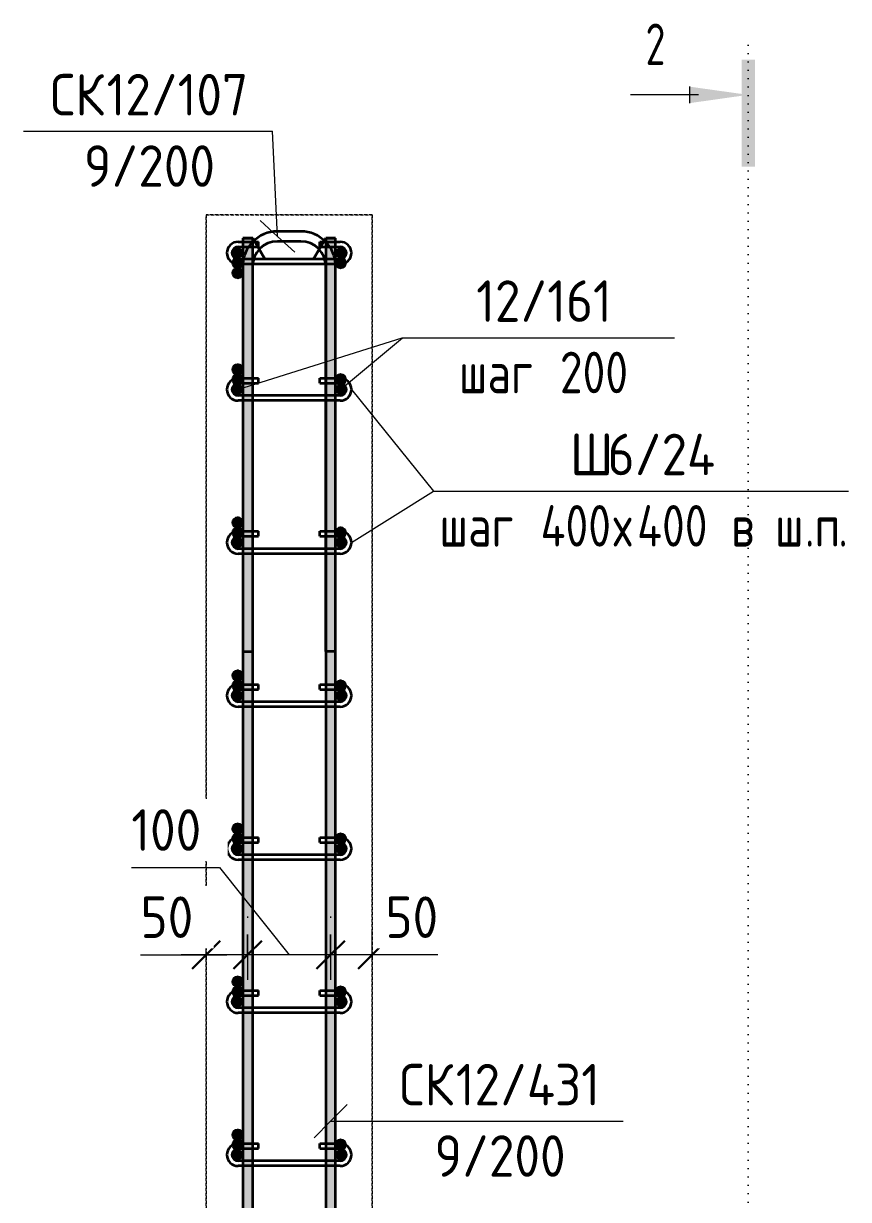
# Model space of a CAD drawing. Header units: millimetres. Extents: x 38156 to 72532, y -3741 to 33881.
# Drawn here: x 46170 to 47164, y -1986 to -570 of the extents above; entities that cross this region are included whole.
import ezdxf

# ---------------------------------------------------------------- set-up
doc = ezdxf.new("R2010")
doc.units = ezdxf.units.MM
doc.linetypes.add('01 Штриховая _4 мм_', pattern=[6, 3.5, -2.5])
doc.linetypes.add('04 Пунктир 10мм', pattern=[10, 0, -10])
for name, color, linetype, lineweight in [('AA_Dim', 7, 'Continuous', 9), ('AA_Dim-20', 7, 'Continuous', 9), ('AA_Linii', 7, 'Continuous', 9), ('AA_Razrez', 7, 'Continuous', 9), ('AA_Vinoska', 7, 'Continuous', 9), ('AF_Stena_Опалубка', 253, 'Continuous', 20), ('KR_Armatura', 7, 'Continuous', 20), ('KR_Armatura_Tonkie', 7, 'Continuous', 20)]:
    doc.layers.add(name, color=color, linetype=linetype, lineweight=lineweight)
doc.styles.add('ISOCPEUR_1', font='isocpeur.ttf', dxfattribs={"width": 0.7, "height": 50})
doc.styles.add('ISOCPEUR_2', font='isocpeur.ttf', dxfattribs={"width": 0.9, "height": 50})
doc.styles.add('ISOCPEUR_3', font='isocpeur.ttf', dxfattribs={"width": 0.8, "height": 50})
doc.dimstyles.new('01_Точн_3_знака__непрозр_', dxfattribs={"dimscale": 304.8, "dimtxt": 49.799059, "dimasz": 0.111549, "dimexe": 0.098425, "dimexo": 0.065617, "dimgap": 0.016404, "dimtad": 1, "dimdec": 3, "dimrnd": 0.001, "dimdsep": 46, "dimtxsty": 'ISOCPEUR_2', "dimblk1": 'OBLIQUE', "dimblk2": 'OBLIQUE', "dimsah": 1, "dimcen": 0.09, "dimdle": 0.098425, "dimazin": 0, "dimtfac": 1, "dimtdec": 4, "dimtix": 1, "dimtmove": 1, "dimatfit": 3, "dimfxl": 1, "dimtvp": 1, "dimtfill": 1, "dimtolj": 1, "dimtzin": 0, "dimlwd": 18, "dimlwe": 18, "dimarcsym": 2})

# ---------------------------------------------------------------- blocks, each defined once
blk = doc.blocks.new('351_Ряд стержней П переменный шаг _НесАрм_РабПлоск_ - Тип 1-3777036-Разрез 1 Арм')
at = {"layer": 'KR_Armatura_Tonkie', "lineweight": 35}
h = blk.add_hatch(color=256, dxfattribs=at)
h.paths.add_polyline_path([(38535.3, -2914), (38536.1, -2914), (38535.9, -2786.1), (38534.3, -2788.1), (38531.2, -2795.7), (38530.1, -2804), (38530.1, -2914), (38535.1, -2914)])
h.paths.add_polyline_path([(38524.1, -2792.1), (38527.4, -2784), (38534.4, -2775.2), (38536.1, -2773.9), (38535.9, -828), (38524.1, -828), (38524.1, -2784)])
h = blk.add_hatch(color=256, dxfattribs=at)
h.paths.add_polyline_path([(38630.1, -2914), (38636.1, -2914), (38635.8, -2772), (38624.1, -2772), (38624.3, -2914), (38628.5, -2914)])
h.paths.add_polyline_path([(38625.8, -2764), (38636.1, -2764), (38635.8, -828), (38624.1, -828), (38624.3, -2764), (38624.9, -2764)])
for points in [[(38566.1, -2956), (38566.1, -2944), (38558.3, -2943), (38551.1, -2940), (38544.8, -2935.2), (38540, -2928.7), (38537.1, -2921.7), (38535.9, -2914), (38530.1, -2914.1), (38530.3, -2935.8), (38536.9, -2944.1), (38545.1, -2950.4), (38555.2, -2954.6), (38565.9, -2956)], [(38594.1, -2956), (38604.9, -2954.6), (38615.3, -2950.2), (38623.8, -2943.7), (38630.4, -2935), (38634.6, -2924.9), (38635.8, -2914), (38624.1, -2914), (38623, -2921.8), (38620, -2929), (38615.3, -2935.2), (38608.8, -2940.1), (38601.7, -2943), (38594.1, -2944.2), (38594.1, -2955.8)], [(38585.7, -2956), (38594.1, -2955.8), (38594.1, -2944), (38566.1, -2944.2), (38566.1, -2956), (38573.2, -2956)]]:
    blk.add_hatch(color=256, dxfattribs=at).paths.add_polyline_path(points)
for p, q in [((38524.1, -828), (38524.1, -2914)), ((38536.1, -828), (38524.1, -828)), ((38524.1, -828), (38536.1, -828)), ((38524.1, -828), (38524.1, -2914)), ((38536.1, -828), (38524.1, -828)), ((38524.1, -828), (38536.1, -828)), ((38524.1, -828), (38524.1, -2914)), ((38536.1, -828), (38524.1, -828)), ((38524.1, -828), (38536.1, -828)), ((38536.1, -2914), (38536.1, -828)), ((38536.1, -828), (38551.1, -854)), ((38536.1, -2914), (38536.1, -828)), ((38536.1, -828), (38551.1, -854)), ((38536.1, -2914), (38536.1, -828)), ((38536.1, -828), (38551.1, -854)), ((38624.1, -828), (38609.1, -854)), ((38624.1, -828), (38609.1, -854)), ((38624.1, -828), (38609.1, -854)), ((38624.1, -828), (38624.1, -2914)), ((38624.1, -828), (38636.1, -828)), ((38636.1, -828), (38624.1, -828)), ((38624.1, -828), (38624.1, -2914)), ((38624.1, -828), (38636.1, -828)), ((38636.1, -828), (38624.1, -828)), ((38624.1, -828), (38624.1, -2914)), ((38624.1, -828), (38636.1, -828)), ((38636.1, -828), (38624.1, -828)), ((38636.1, -2914), (38636.1, -828)), ((38636.1, -2914), (38636.1, -828)), ((38636.1, -2914), (38636.1, -828)), ((38594.1, -2944), (38566.1, -2944)), ((38594.1, -2944), (38566.1, -2944)), ((38594.1, -2944), (38566.1, -2944)), ((38566.1, -2956), (38594.1, -2956)), ((38566.1, -2956), (38594.1, -2956)), ((38566.1, -2956), (38594.1, -2956))]:
    blk.add_line(p, q, dxfattribs=at)
at = {"layer": 'KR_Armatura_Tonkie', "lineweight": 35, "flags": 128}
for points in [[(38524.1, -2914), (38526, -2926.7), (38531.7, -2938.2), (38540.6, -2947.4), (38551.9, -2953.5), (38564.5, -2956), (38566.1, -2956)], [(38524.1, -2914), (38526, -2926.7), (38531.7, -2938.2), (38540.6, -2947.4), (38551.9, -2953.5), (38564.5, -2956), (38566.1, -2956)], [(38524.1, -2914), (38526, -2926.7), (38531.7, -2938.2), (38540.6, -2947.4), (38551.9, -2953.5), (38564.5, -2956), (38566.1, -2956)], [(38566.1, -2944), (38555.4, -2942), (38546.1, -2936.4), (38539.5, -2927.9), (38536.3, -2917.5), (38536.1, -2914)], [(38566.1, -2944), (38555.4, -2942), (38546.1, -2936.4), (38539.5, -2927.9), (38536.3, -2917.5), (38536.1, -2914)], [(38566.1, -2944), (38555.4, -2942), (38546.1, -2936.4), (38539.5, -2927.9), (38536.3, -2917.5), (38536.1, -2914)], [(38594.1, -2956), (38606.7, -2954), (38618.3, -2948.3), (38627.5, -2939.4), (38633.6, -2928.1), (38636, -2915.5), (38636.1, -2914)], [(38624.1, -2914), (38622.1, -2924.7), (38616.5, -2933.9), (38608, -2940.6), (38597.6, -2943.8), (38594.1, -2944)], [(38594.1, -2956), (38606.7, -2954), (38618.3, -2948.3), (38627.5, -2939.4), (38633.6, -2928.1), (38636, -2915.5), (38636.1, -2914)], [(38624.1, -2914), (38622.1, -2924.7), (38616.5, -2933.9), (38608, -2940.6), (38597.6, -2943.8), (38594.1, -2944)], [(38594.1, -2956), (38606.7, -2954), (38618.3, -2948.3), (38627.5, -2939.4), (38633.6, -2928.1), (38636, -2915.5), (38636.1, -2914)], [(38624.1, -2914), (38622.1, -2924.7), (38616.5, -2933.9), (38608, -2940.6), (38597.6, -2943.8), (38594.1, -2944)]]:
    blk.add_lwpolyline(points, dxfattribs=at)
blk = doc.blocks.new('Разрез - Номер узла_ спереди-394134-Разрез 1 Арм')
at = {"layer": 'AA_Razrez'}
for points in [[(39141.2, -742.1), (39125.2, -742.1), (39125.2, -613), (39141.2, -613)], [(39062.4, -665.5), (39062.4, -645.6), (39133.1, -655.5)]]:
    blk.add_hatch(color=256, dxfattribs=at).paths.add_polyline_path(points)
for p, q in [((39062.4, -645.6), (39062.4, -665.5)), ((39073.1, -655.5), (38991.2, -655.5))]:
    blk.add_line(p, q, dxfattribs=at)
blk = doc.blocks.new('042_М_Арматуры - Диам длина поз _ Шаг колво _засечки_-3763330-Разрез 1 Арм')
at = {"layer": 'AA_Vinoska'}
blk.add_line((38682.4, -1892), (38982.4, -1892), dxfattribs=at)
blk = doc.blocks.new('042_М_Арматуры - Диам длина поз _ Комментарий ш_п_-3783867-Разрез 1 Арм')
at = {"layer": 'AA_Vinoska'}
blk.add_line((38754, -1132.8), (39254, -1132.8), dxfattribs=at)
blk = doc.blocks.new('042_М_Арматуры - Диам длина поз _ Комментарий-2260297-Разрез 1 Арм')
at = {"layer": 'AA_Vinoska'}
blk.add_line((38724.5, -948.1), (39044.5, -948.1), dxfattribs=at)
blk = doc.blocks.new('DIMBLOCK9-Разрез 1 Арм')
at = {"layer": 'AA_Dim-20', "lineweight": 18}
for p, q in [((46540.1, -1667.2), (46540.1, -1721.5)), ((46540.1, -1691.5), (46540.1, -1667.2)), ((46590.1, -1695.6), (46590.1, -1661.5)), ((46620.1, -1691.5), (46540.1, -1691.5)), ((46586.1, -1691.5), (46565.1, -1691.5)), ((46669.3, -1691.5), (46586.1, -1691.5)), ((46590.1, -1691.5), (46590.1, -1695.6))]:
    blk.add_line(p, q, dxfattribs=at)
at = {"layer": 'AA_Dim-20', "lineweight": 30}
for p, q in [((46540.1, -1691.5), (46557.1, -1674.5)), ((46590.1, -1691.5), (46607.1, -1674.5)), ((46540.1, -1691.5), (46523.1, -1708.5)), ((46590.1, -1691.5), (46573.1, -1708.5))]:
    blk.add_line(p, q, dxfattribs=at)
at = {"layer": 'AA_Dim-20', "color": 0, "lineweight": 18, "insert": (46606.1, -1621.2), "char_height": 50, "width": 75.848, "attachment_point": 1, "line_spacing_factor": 1.149209, "style": 'ISOCPEUR_2', "bg_fill": 3, "box_fill_scale": 1.25, "bg_fill_color": 256, "bg_fill_true_color": 13158600, "bg_fill_transparency": 0}
blk.add_mtext('50', dxfattribs=at)
blk = doc.blocks.new('_Oblique')
at = {"color": 0, "linetype": 'ByBlock', "lineweight": -2}
blk.add_line((-0.5, -0.5), (0.5, 0.5), dxfattribs=at)
blk = doc.blocks.new('DIMBLOCK10-Разрез 1 Арм')
at = {"layer": 'AA_Dim-20', "lineweight": 18}
for p, q in [((46300, -1586.5), (46406.2, -1586.5)), ((46406.2, -1586.5), (46490.1, -1691.5)), ((46440.1, -1667.2), (46440.1, -1721.5)), ((46440.1, -1691.5), (46440.1, -1667.2)), ((46540.1, -1667.2), (46540.1, -1721.5)), ((46540.1, -1691.5), (46540.1, -1667.2)), ((46540.1, -1691.5), (46440.1, -1691.5))]:
    blk.add_line(p, q, dxfattribs=at)
at = {"layer": 'AA_Dim-20', "lineweight": 30}
for p, q in [((46440.1, -1691.5), (46457.1, -1674.5)), ((46540.1, -1691.5), (46557.1, -1674.5)), ((46440.1, -1691.5), (46423.1, -1708.5)), ((46540.1, -1691.5), (46523.1, -1708.5))]:
    blk.add_line(p, q, dxfattribs=at)
at = {"layer": 'AA_Dim-20', "color": 0, "lineweight": 18, "insert": (46300, -1516.2), "char_height": 50, "width": 103.429, "attachment_point": 1, "line_spacing_factor": 1.149209, "style": 'ISOCPEUR_2', "bg_fill": 3, "box_fill_scale": 1.25, "bg_fill_color": 256, "bg_fill_true_color": 13158600, "bg_fill_transparency": 0}
blk.add_mtext('100', dxfattribs=at)
blk = doc.blocks.new('DIMBLOCK11-Разрез 1 Арм')
at = {"layer": 'AA_Dim-20', "lineweight": 18}
for p, q in [((46390.1, -1695.6), (46390.1, -1661.5)), ((46440.1, -1667.2), (46440.1, -1721.5)), ((46440.1, -1691.5), (46440.1, -1667.2)), ((46311, -1691.5), (46394.2, -1691.5)), ((46440.1, -1691.5), (46360.1, -1691.5)), ((46390.1, -1691.5), (46390.1, -1695.6)), ((46394.2, -1691.5), (46415.1, -1691.5))]:
    blk.add_line(p, q, dxfattribs=at)
at = {"layer": 'AA_Dim-20', "lineweight": 30}
for p, q in [((46390.1, -1691.5), (46407.1, -1674.5)), ((46440.1, -1691.5), (46457.1, -1674.5)), ((46390.1, -1691.5), (46373.1, -1708.5)), ((46440.1, -1691.5), (46423.1, -1708.5))]:
    blk.add_line(p, q, dxfattribs=at)
at = {"layer": 'AA_Dim-20', "color": 0, "lineweight": 18, "insert": (46311, -1621.2), "char_height": 50, "width": 75.848, "attachment_point": 1, "line_spacing_factor": 1.149209, "style": 'ISOCPEUR_2', "bg_fill": 3, "box_fill_scale": 1.25, "bg_fill_color": 256, "bg_fill_true_color": 13158600, "bg_fill_transparency": 0}
blk.add_mtext('50', dxfattribs=at)

msp = doc.modelspace()

# ---------------------------------------------------------------- hatches: boundary and pattern name
at = {"layer": 'KR_Armatura'}
h = msp.add_hatch(color=256, dxfattribs=at)
edge = h.paths.add_edge_path()
edge.add_arc((46428.1354, -846), 6, 0, 360)
for points in [[(46428.1354, -852), (46433.3316, -849), (46433.1713, -842.9074), (46428.1354, -840), (46422.9393, -843), (46422.9393, -849), (46423.8801, -849.5432)], [(46552.1354, -852), (46557.3316, -849), (46557.3316, -843), (46552.1354, -840), (46546.9393, -843), (46546.9393, -849), (46547.8801, -849.5432)], [(46428.1354, -1016.4), (46433.3316, -1013.4), (46433.1713, -1007.3074), (46427.9184, -1004.5253), (46422.9393, -1007.4), (46422.9393, -1013.4)], [(46552.1354, -1016.4), (46557.3316, -1013.4), (46557.3316, -1007.4), (46552.1354, -1004.4), (46546.9393, -1007.4), (46546.9393, -1013.4)], [(46428.1354, -1200.8), (46433.3316, -1197.8), (46433.1713, -1191.7074), (46428.1354, -1188.8), (46422.9393, -1191.8), (46422.9393, -1197.8)], [(46552.1354, -1200.8), (46557.3316, -1197.8), (46557.3316, -1191.8), (46552.1354, -1188.8), (46546.9393, -1191.8), (46546.9393, -1197.8)], [(46428.1354, -1385.2), (46433.3316, -1382.2), (46433.1713, -1376.1074), (46428.1354, -1373.2), (46422.9393, -1376.2), (46422.9393, -1382.2)], [(46552.1354, -1385.2), (46557.3316, -1382.2), (46557.3316, -1376.2), (46552.1354, -1373.2), (46546.9393, -1376.2), (46546.9393, -1382.2)], [(46428.1354, -1569.6), (46433.3316, -1566.6), (46433.1713, -1560.5074), (46428.1354, -1557.6), (46422.9393, -1560.6), (46422.9393, -1566.6)], [(46552.1354, -1569.6), (46557.3316, -1566.6), (46557.3316, -1560.6), (46552.1354, -1557.6), (46546.9393, -1560.6), (46546.9393, -1566.6)], [(46428.1354, -1754), (46433.3316, -1751), (46433.1713, -1744.9074), (46428.1354, -1742), (46422.9393, -1745), (46422.9393, -1751)], [(46552.1354, -1754), (46557.3316, -1751), (46557.3316, -1745), (46552.1354, -1742), (46546.9393, -1745), (46546.9393, -1751)], [(46428.1354, -1938.4), (46433.3316, -1935.4), (46433.1713, -1929.3074), (46428.1354, -1926.4), (46422.9393, -1929.4), (46422.9393, -1935.4)], [(46552.1354, -1938.4), (46557.3316, -1935.4), (46557.3316, -1929.4), (46552.1354, -1926.4), (46546.9393, -1929.4), (46546.9393, -1935.4)]]:
    msp.add_hatch(color=256, dxfattribs=at).paths.add_polyline_path(points)
h = msp.add_hatch(color=256, dxfattribs=at)
edge = h.paths.add_edge_path()
edge.add_arc((46552.1354, -846), 6, 0, 360)
h = msp.add_hatch(color=256, dxfattribs=at)
edge = h.paths.add_edge_path()
edge.add_arc((46428.1354, -1010.4), 6, 0, 360)
h = msp.add_hatch(color=256, dxfattribs=at)
edge = h.paths.add_edge_path()
edge.add_arc((46552.1354, -1010.4), 6, 0, 360)
h = msp.add_hatch(color=256, dxfattribs=at)
edge = h.paths.add_edge_path()
edge.add_arc((46428.1354, -1194.8), 6, 0, 360)
h = msp.add_hatch(color=256, dxfattribs=at)
edge = h.paths.add_edge_path()
edge.add_arc((46552.1354, -1194.8), 6, 0, 360)
h = msp.add_hatch(color=256, dxfattribs=at)
edge = h.paths.add_edge_path()
edge.add_arc((46428.1354, -1379.2), 6, 0, 360)
h = msp.add_hatch(color=256, dxfattribs=at)
edge = h.paths.add_edge_path()
edge.add_arc((46552.1354, -1379.2), 6, 0, 360)
h = msp.add_hatch(color=256, dxfattribs=at)
edge = h.paths.add_edge_path()
edge.add_arc((46428.1354, -1563.6), 6, 0, 360)
h = msp.add_hatch(color=256, dxfattribs=at)
edge = h.paths.add_edge_path()
edge.add_arc((46552.1354, -1563.6), 6, 0, 360)
h = msp.add_hatch(color=256, dxfattribs=at)
edge = h.paths.add_edge_path()
edge.add_arc((46428.1354, -1748), 6, 0, 360)
h = msp.add_hatch(color=256, dxfattribs=at)
edge = h.paths.add_edge_path()
edge.add_arc((46552.1354, -1748), 6, 0, 360)
h = msp.add_hatch(color=256, dxfattribs=at)
edge = h.paths.add_edge_path()
edge.add_arc((46428.1354, -1932.4), 6, 0, 360)
h = msp.add_hatch(color=256, dxfattribs=at)
edge = h.paths.add_edge_path()
edge.add_arc((46552.1354, -1932.4), 6, 0, 360)
at = {"layer": 'KR_Armatura_Tonkie', "lineweight": 35}
h = msp.add_hatch(color=256, dxfattribs=at)
edge = h.paths.add_edge_path()
edge.add_arc((46428.1354, -858), 6, 0, 360)
h = msp.add_hatch(color=256, dxfattribs=at)
edge = h.paths.add_edge_path()
edge.add_arc((46428.1354, -870), 6, 0, 360)
for points in [[(46428.1354, -864), (46433.3316, -861), (46433.1713, -854.9074), (46428.1354, -852), (46422.9393, -855), (46422.9393, -861)], [(46428.1354, -876), (46433.3316, -873), (46433.1713, -866.9074), (46428.1354, -864), (46422.9393, -867), (46422.9393, -873)], [(46552.1354, -864), (46557.3316, -861), (46557.3316, -855), (46552.1354, -852), (46546.9393, -855), (46546.9393, -861)], [(46428.1354, -992.4), (46433.3316, -989.4), (46433.1713, -983.3074), (46428.1354, -980.4), (46422.9393, -983.4), (46422.9393, -989.4)], [(46428.1354, -1004.4), (46433.3316, -1001.4), (46433.1713, -995.3074), (46428.1354, -992.4), (46422.9393, -995.4), (46422.9393, -1001.4)], [(46552.1354, -1004.4), (46557.3316, -1001.4), (46557.3316, -995.4), (46552.1354, -992.4), (46546.9393, -995.4), (46546.9393, -1001.4)], [(46428.1354, -1176.8), (46433.3316, -1173.8), (46433.1713, -1167.7074), (46428.1354, -1164.8), (46422.9393, -1167.8), (46422.9393, -1173.8)], [(46428.1354, -1188.8), (46433.3316, -1185.8), (46433.1713, -1179.7074), (46428.1354, -1176.8), (46422.9393, -1179.8), (46422.9393, -1185.8)], [(46552.1354, -1188.8), (46557.3316, -1185.8), (46557.3316, -1179.8), (46552.1354, -1176.8), (46546.9393, -1179.8), (46546.9393, -1185.8)], [(46428.1354, -1361.2), (46433.3316, -1358.2), (46433.1713, -1352.1074), (46428.1354, -1349.2), (46422.9393, -1352.2), (46422.9393, -1358.2), (46423.9267, -1358.7701)], [(46428.1354, -1373.2), (46433.3316, -1370.2), (46433.1713, -1364.1074), (46428.1354, -1361.2), (46422.9393, -1364.2), (46422.9393, -1370.2)], [(46552.1354, -1373.2), (46557.3316, -1370.2), (46557.3316, -1364.2), (46552.1354, -1361.2), (46546.9393, -1364.2), (46546.9393, -1370.2)], [(46428.1354, -1545.6), (46433.3316, -1542.6), (46433.1713, -1536.5074), (46428.1354, -1533.6), (46422.9393, -1536.6), (46422.9393, -1542.6)], [(46428.1354, -1557.6), (46433.3316, -1554.6), (46433.1713, -1548.5074), (46428.1354, -1545.6), (46422.9393, -1548.6), (46422.9393, -1554.6)], [(46552.1354, -1557.6), (46557.3316, -1554.6), (46557.3316, -1548.6), (46552.1354, -1545.6), (46546.9393, -1548.6), (46546.9393, -1554.6)], [(46428.1354, -1730), (46433.3316, -1727), (46433.1713, -1720.9074), (46428.1354, -1718), (46422.9393, -1721), (46422.9393, -1727)], [(46428.1354, -1742), (46433.3316, -1739), (46433.1713, -1732.9074), (46428.1354, -1730), (46422.9393, -1733), (46422.9393, -1739)], [(46552.1354, -1742), (46557.3316, -1739), (46557.3316, -1733), (46552.1354, -1730), (46546.9393, -1733), (46546.9393, -1739)], [(46428.1354, -1914.4), (46433.3316, -1911.4), (46433.1713, -1905.3074), (46428.1354, -1902.4), (46422.9393, -1905.4), (46422.9393, -1911.4), (46424.4594, -1912.2776)], [(46428.1354, -1926.4), (46433.3316, -1923.4), (46433.1713, -1917.3074), (46428.1354, -1914.4), (46422.9393, -1917.4), (46422.9393, -1923.4)], [(46552.1354, -1926.4), (46557.3316, -1923.4), (46557.3316, -1917.4), (46552.1354, -1914.4), (46546.9393, -1917.4), (46546.9393, -1923.4)]]:
    msp.add_hatch(color=256, dxfattribs=at).paths.add_polyline_path(points)
h = msp.add_hatch(color=256, dxfattribs=at)
edge = h.paths.add_edge_path()
edge.add_arc((46552.1354, -858), 6, 0, 360)
h = msp.add_hatch(color=256, dxfattribs=at)
edge = h.paths.add_edge_path()
edge.add_arc((46428.1354, -986.4), 6, 0, 360)
h = msp.add_hatch(color=256, dxfattribs=at)
edge = h.paths.add_edge_path()
edge.add_arc((46428.1354, -998.4), 6, 0, 360)
h = msp.add_hatch(color=256, dxfattribs=at)
edge = h.paths.add_edge_path()
edge.add_arc((46552.1354, -998.4), 6, 0, 360)
h = msp.add_hatch(color=256, dxfattribs=at)
edge = h.paths.add_edge_path()
edge.add_arc((46428.1354, -1170.8), 6, 0, 360)
h = msp.add_hatch(color=256, dxfattribs=at)
edge = h.paths.add_edge_path()
edge.add_arc((46428.1354, -1182.8), 6, 0, 360)
h = msp.add_hatch(color=256, dxfattribs=at)
edge = h.paths.add_edge_path()
edge.add_arc((46552.1354, -1182.8), 6, 0, 360)
h = msp.add_hatch(color=256, dxfattribs=at)
edge = h.paths.add_edge_path()
edge.add_arc((46428.1354, -1355.2), 6, 0, 360)
h = msp.add_hatch(color=256, dxfattribs=at)
edge = h.paths.add_edge_path()
edge.add_arc((46428.1354, -1367.2), 6, 0, 360)
h = msp.add_hatch(color=256, dxfattribs=at)
edge = h.paths.add_edge_path()
edge.add_arc((46552.1354, -1367.2), 6, 0, 360)
h = msp.add_hatch(color=256, dxfattribs=at)
edge = h.paths.add_edge_path()
edge.add_arc((46428.1354, -1539.6), 6, 0, 360)
h = msp.add_hatch(color=256, dxfattribs=at)
edge = h.paths.add_edge_path()
edge.add_arc((46428.1354, -1551.6), 6, 0, 360)
h = msp.add_hatch(color=256, dxfattribs=at)
edge = h.paths.add_edge_path()
edge.add_arc((46552.1354, -1551.6), 6, 0, 360)
h = msp.add_hatch(color=256, dxfattribs=at)
edge = h.paths.add_edge_path()
edge.add_arc((46428.1354, -1724), 6, 0, 360)
h = msp.add_hatch(color=256, dxfattribs=at)
edge = h.paths.add_edge_path()
edge.add_arc((46428.1354, -1736), 6, 0, 360)
h = msp.add_hatch(color=256, dxfattribs=at)
edge = h.paths.add_edge_path()
edge.add_arc((46552.1354, -1736), 6, 0, 360)
h = msp.add_hatch(color=256, dxfattribs=at)
edge = h.paths.add_edge_path()
edge.add_arc((46428.1354, -1908.4), 6, 0, 360)
h = msp.add_hatch(color=256, dxfattribs=at)
edge = h.paths.add_edge_path()
edge.add_arc((46428.1354, -1920.4), 6, 0, 360)
h = msp.add_hatch(color=256, dxfattribs=at)
edge = h.paths.add_edge_path()
edge.add_arc((46552.1354, -1920.4), 6, 0, 360)

# ---------------------------------------------------------------- linework, layer by layer
at = {"layer": 'AA_Linii', "lineweight": 20}
for p, q in [((46440.1354, -1645.1737), (46440.1354, -1647.1737)), ((46540.1354, -1645.1737), (46540.1354, -1647.1737))]:
    msp.add_line(p, q, dxfattribs=at)
at = {"layer": 'AA_Razrez', "linetype": '04 Пунктир 10мм'}
msp.add_line((47043.1813, -595.53), (47043.1813, -3234.2786), dxfattribs=at)
at = {"layer": 'AA_Vinoska'}
for p, q in [((46476.1354, -826), (46470.0695, -699.3787)), ((46476.1354, -826), (46455.2013, -806.9799)), ((46476.1354, -826), (46497.0695, -845.0201)), ((46428.1354, -1010.4), (46626.3179, -948.0603)), ((46552.1354, -1010.4), (46626.7284, -948.0603)), ((46626.3179, -948.0603), (46634.538, -948.0603)), ((46626.7284, -948.0603), (46634.538, -948.0603)), ((46565.1354, -1010.4), (46664.073, -1132.8103)), ((46565.1354, -1194.8), (46664.073, -1132.8103)), ((46540.1354, -1892), (46560.1354, -1872)), ((46540.1354, -1892), (46520.1354, -1912)), ((46540.1354, -1892), (46592.4878, -1892))]:
    msp.add_line(p, q, dxfattribs=at)
at = {"layer": 'AF_Stena_Опалубка', "linetype": '01 Штриховая _4 мм_'}
for p, q in [((46390.1354, -2720), (46390.1354, -800)), ((46390.1354, -800), (46590.1354, -800)), ((46390.1354, -800), (46390.1354, -2720)), ((46590.1354, -800), (46390.1354, -800)), ((46590.1354, -800), (46590.1354, -2720)), ((46590.1354, -2720), (46590.1354, -800))]:
    msp.add_line(p, q, dxfattribs=at)
at = {"layer": 'KR_Armatura'}
for p, q in [((46428.1354, -840), (46422.9393, -843)), ((46422.9393, -843), (46422.9393, -849)), ((46422.9393, -849), (46423.8801, -849.5432)), ((46423.8801, -849.5432), (46428.1354, -852)), ((46433.1713, -842.9074), (46428.1354, -840)), ((46428.1354, -852), (46433.3316, -849)), ((46433.3316, -849), (46433.1713, -842.9074)), ((46552.1354, -840), (46546.9393, -843)), ((46546.9393, -843), (46546.9393, -849)), ((46546.9393, -849), (46547.8801, -849.5432)), ((46547.8801, -849.5432), (46552.1354, -852)), ((46557.3316, -843), (46552.1354, -840)), ((46552.1354, -852), (46557.3316, -849)), ((46557.3316, -849), (46557.3316, -843)), ((46427.9184, -1004.5253), (46422.9393, -1007.4)), ((46433.1713, -1007.3074), (46427.9184, -1004.5253)), ((46552.1354, -1004.4), (46546.9393, -1007.4)), ((46557.3316, -1007.4), (46552.1354, -1004.4)), ((46422.9393, -1007.4), (46422.9393, -1013.4)), ((46422.9393, -1013.4), (46428.1354, -1016.4)), ((46428.1354, -1016.4), (46433.3316, -1013.4)), ((46433.3316, -1013.4), (46433.1713, -1007.3074)), ((46546.9393, -1007.4), (46546.9393, -1013.4)), ((46546.9393, -1013.4), (46552.1354, -1016.4)), ((46552.1354, -1016.4), (46557.3316, -1013.4)), ((46557.3316, -1013.4), (46557.3316, -1007.4)), ((46428.1354, -1188.8), (46422.9393, -1191.8)), ((46433.1713, -1191.7074), (46428.1354, -1188.8)), ((46552.1354, -1188.8), (46546.9393, -1191.8)), ((46557.3316, -1191.8), (46552.1354, -1188.8)), ((46422.9393, -1191.8), (46422.9393, -1197.8)), ((46422.9393, -1197.8), (46428.1354, -1200.8)), ((46428.1354, -1200.8), (46433.3316, -1197.8)), ((46433.3316, -1197.8), (46433.1713, -1191.7074)), ((46546.9393, -1191.8), (46546.9393, -1197.8)), ((46546.9393, -1197.8), (46552.1354, -1200.8)), ((46552.1354, -1200.8), (46557.3316, -1197.8)), ((46557.3316, -1197.8), (46557.3316, -1191.8)), ((46428.1354, -1373.2), (46422.9393, -1376.2)), ((46433.1713, -1376.1074), (46428.1354, -1373.2)), ((46552.1354, -1373.2), (46546.9393, -1376.2)), ((46557.3316, -1376.2), (46552.1354, -1373.2)), ((46422.9393, -1376.2), (46422.9393, -1382.2)), ((46422.9393, -1382.2), (46428.1354, -1385.2)), ((46428.1354, -1385.2), (46433.3316, -1382.2)), ((46433.3316, -1382.2), (46433.1713, -1376.1074)), ((46546.9393, -1376.2), (46546.9393, -1382.2)), ((46546.9393, -1382.2), (46552.1354, -1385.2)), ((46552.1354, -1385.2), (46557.3316, -1382.2)), ((46557.3316, -1382.2), (46557.3316, -1376.2)), ((46428.1354, -1557.6), (46422.9393, -1560.6)), ((46433.1713, -1560.5074), (46428.1354, -1557.6)), ((46552.1354, -1557.6), (46546.9393, -1560.6)), ((46557.3316, -1560.6), (46552.1354, -1557.6)), ((46422.9393, -1560.6), (46422.9393, -1566.6)), ((46422.9393, -1566.6), (46428.1354, -1569.6)), ((46428.1354, -1569.6), (46433.3316, -1566.6)), ((46433.3316, -1566.6), (46433.1713, -1560.5074)), ((46546.9393, -1560.6), (46546.9393, -1566.6)), ((46546.9393, -1566.6), (46552.1354, -1569.6)), ((46552.1354, -1569.6), (46557.3316, -1566.6)), ((46557.3316, -1566.6), (46557.3316, -1560.6)), ((46428.1354, -1742), (46422.9393, -1745)), ((46433.1713, -1744.9074), (46428.1354, -1742)), ((46552.1354, -1742), (46546.9393, -1745)), ((46557.3316, -1745), (46552.1354, -1742)), ((46422.9393, -1745), (46422.9393, -1751)), ((46422.9393, -1751), (46428.1354, -1754)), ((46428.1354, -1754), (46433.3316, -1751)), ((46433.3316, -1751), (46433.1713, -1744.9074)), ((46546.9393, -1745), (46546.9393, -1751)), ((46546.9393, -1751), (46552.1354, -1754)), ((46552.1354, -1754), (46557.3316, -1751)), ((46557.3316, -1751), (46557.3316, -1745)), ((46428.1354, -1926.4), (46422.9393, -1929.4)), ((46433.1713, -1929.3074), (46428.1354, -1926.4)), ((46552.1354, -1926.4), (46546.9393, -1929.4)), ((46557.3316, -1929.4), (46552.1354, -1926.4)), ((46422.9393, -1929.4), (46422.9393, -1935.4)), ((46422.9393, -1935.4), (46428.1354, -1938.4)), ((46428.1354, -1938.4), (46433.3316, -1935.4)), ((46433.3316, -1935.4), (46433.1713, -1929.3074)), ((46546.9393, -1929.4), (46546.9393, -1935.4)), ((46546.9393, -1935.4), (46552.1354, -1938.4)), ((46552.1354, -1938.4), (46557.3316, -1935.4)), ((46557.3316, -1935.4), (46557.3316, -1929.4))]:
    msp.add_line(p, q, dxfattribs=at)
for centre in [(46428.1354, -846), (46552.1354, -846), (46428.1354, -1010.4), (46552.1354, -1010.4), (46428.1354, -1194.8), (46552.1354, -1194.8), (46428.1354, -1379.2), (46552.1354, -1379.2), (46428.1354, -1563.6), (46552.1354, -1563.6), (46428.1354, -1748), (46552.1354, -1748), (46428.1354, -1932.4), (46552.1354, -1932.4)]:
    msp.add_circle(centre, 6, dxfattribs=at)
at = {"layer": 'KR_Armatura_Tonkie', "lineweight": 35}
for p, q in [((46504.1354, -820), (46476.1354, -820)), ((46428.6354, -832.5), (46453.1487, -832.5)), ((46453.1487, -838.5), (46453.1487, -832.5)), ((46504.1354, -832), (46476.1354, -832)), ((46527.1221, -832.5), (46551.6354, -832.5)), ((46527.1221, -838.5), (46527.1221, -832.5)), ((46428.6354, -838.5), (46453.1487, -838.5)), ((46527.1221, -838.5), (46551.6354, -838.5)), ((46428.1354, -852), (46422.9393, -855)), ((46422.9393, -855), (46422.9393, -861)), ((46422.9393, -861), (46428.1354, -864)), ((46428.1354, -864), (46422.9393, -867)), ((46433.1713, -854.9074), (46428.1354, -852)), ((46428.1354, -864), (46433.3316, -861)), ((46433.1713, -866.9074), (46428.1354, -864)), ((46551.6354, -853.5), (46428.6354, -853.5)), ((46551.6354, -859.5), (46428.6354, -859.5)), ((46433.3316, -861), (46433.1713, -854.9074)), ((46434.1354, -862), (46434.1354, -1326)), ((46446.1354, -862), (46446.1354, -1326)), ((46534.1354, -1326), (46534.1354, -862)), ((46546.1354, -1326), (46546.1354, -862)), ((46552.1354, -852), (46546.9393, -855)), ((46546.9393, -855), (46546.9393, -861)), ((46546.9393, -861), (46552.1354, -864)), ((46557.3316, -855), (46552.1354, -852)), ((46552.1354, -864), (46557.3316, -861)), ((46557.3316, -861), (46557.3316, -855)), ((46422.9393, -867), (46422.9393, -873)), ((46422.9393, -873), (46428.1354, -876)), ((46428.1354, -876), (46433.3316, -873)), ((46433.3316, -873), (46433.1713, -866.9074)), ((46428.1354, -980.4), (46422.9393, -983.4)), ((46422.9393, -983.4), (46422.9393, -989.4)), ((46422.9393, -989.4), (46428.1354, -992.4)), ((46433.1713, -983.3074), (46428.1354, -980.4)), ((46428.1354, -992.4), (46433.3316, -989.4)), ((46433.3316, -989.4), (46433.1713, -983.3074)), ((46428.1354, -992.4), (46422.9393, -995.4)), ((46422.9393, -995.4), (46422.9393, -1001.4)), ((46422.9393, -1001.4), (46428.1354, -1004.4)), ((46433.1713, -995.3074), (46428.1354, -992.4)), ((46428.1354, -1004.4), (46433.3316, -1001.4)), ((46428.6354, -996.9), (46453.1487, -996.9)), ((46428.6354, -1002.9), (46453.1487, -1002.9)), ((46433.3316, -1001.4), (46433.1713, -995.3074)), ((46453.1487, -1002.9), (46453.1487, -996.9)), ((46527.1221, -996.9), (46551.6354, -996.9)), ((46527.1221, -1002.9), (46527.1221, -996.9)), ((46527.1221, -1002.9), (46551.6354, -1002.9)), ((46552.1354, -992.4), (46546.9393, -995.4)), ((46546.9393, -995.4), (46546.9393, -1001.4)), ((46546.9393, -1001.4), (46552.1354, -1004.4)), ((46557.3316, -995.4), (46552.1354, -992.4)), ((46552.1354, -1004.4), (46557.3316, -1001.4)), ((46557.3316, -1001.4), (46557.3316, -995.4)), ((46551.6354, -1017.9), (46428.6354, -1017.9)), ((46551.6354, -1023.9), (46428.6354, -1023.9)), ((46428.1354, -1164.8), (46422.9393, -1167.8)), ((46422.9393, -1167.8), (46422.9393, -1173.8)), ((46422.9393, -1173.8), (46428.1354, -1176.8)), ((46433.1713, -1167.7074), (46428.1354, -1164.8)), ((46428.1354, -1176.8), (46433.3316, -1173.8)), ((46433.3316, -1173.8), (46433.1713, -1167.7074)), ((46428.1354, -1176.8), (46422.9393, -1179.8)), ((46422.9393, -1179.8), (46422.9393, -1185.8)), ((46422.9393, -1185.8), (46428.1354, -1188.8)), ((46433.1713, -1179.7074), (46428.1354, -1176.8)), ((46428.1354, -1188.8), (46433.3316, -1185.8)), ((46428.6354, -1181.3), (46453.1487, -1181.3)), ((46428.6354, -1187.3), (46453.1487, -1187.3)), ((46433.3316, -1185.8), (46433.1713, -1179.7074)), ((46453.1487, -1187.3), (46453.1487, -1181.3)), ((46527.1221, -1181.3), (46551.6354, -1181.3)), ((46527.1221, -1187.3), (46527.1221, -1181.3)), ((46527.1221, -1187.3), (46551.6354, -1187.3)), ((46552.1354, -1176.8), (46546.9393, -1179.8)), ((46546.9393, -1179.8), (46546.9393, -1185.8)), ((46546.9393, -1185.8), (46552.1354, -1188.8)), ((46557.3316, -1179.8), (46552.1354, -1176.8)), ((46552.1354, -1188.8), (46557.3316, -1185.8)), ((46557.3316, -1185.8), (46557.3316, -1179.8)), ((46551.6354, -1202.3), (46428.6354, -1202.3)), ((46551.6354, -1208.3), (46428.6354, -1208.3)), ((46434.1354, -1326), (46446.1354, -1326)), ((46546.1354, -1326), (46534.1354, -1326)), ((46428.1354, -1349.2), (46422.9393, -1352.2)), ((46422.9393, -1352.2), (46422.9393, -1358.2)), ((46422.9393, -1358.2), (46423.9267, -1358.7701)), ((46423.9267, -1358.7701), (46428.1354, -1361.2)), ((46433.1713, -1352.1074), (46428.1354, -1349.2)), ((46428.1354, -1361.2), (46433.3316, -1358.2)), ((46433.3316, -1358.2), (46433.1713, -1352.1074)), ((46428.1354, -1361.2), (46422.9393, -1364.2)), ((46422.9393, -1364.2), (46422.9393, -1370.2)), ((46422.9393, -1370.2), (46428.1354, -1373.2)), ((46433.1713, -1364.1074), (46428.1354, -1361.2)), ((46428.1354, -1373.2), (46433.3316, -1370.2)), ((46428.6354, -1365.7), (46453.1487, -1365.7)), ((46428.6354, -1371.7), (46453.1487, -1371.7)), ((46433.3316, -1370.2), (46433.1713, -1364.1074)), ((46453.1487, -1371.7), (46453.1487, -1365.7)), ((46527.1221, -1365.7), (46551.6354, -1365.7)), ((46527.1221, -1371.7), (46527.1221, -1365.7)), ((46527.1221, -1371.7), (46551.6354, -1371.7)), ((46552.1354, -1361.2), (46546.9393, -1364.2)), ((46546.9393, -1364.2), (46546.9393, -1370.2)), ((46546.9393, -1370.2), (46552.1354, -1373.2)), ((46557.3316, -1364.2), (46552.1354, -1361.2)), ((46552.1354, -1373.2), (46557.3316, -1370.2)), ((46557.3316, -1370.2), (46557.3316, -1364.2)), ((46551.6354, -1386.7), (46428.6354, -1386.7)), ((46551.6354, -1392.7), (46428.6354, -1392.7)), ((46428.1354, -1533.6), (46422.9393, -1536.6)), ((46422.9393, -1536.6), (46422.9393, -1542.6)), ((46422.9393, -1542.6), (46428.1354, -1545.6)), ((46433.1713, -1536.5074), (46428.1354, -1533.6)), ((46428.1354, -1545.6), (46433.3316, -1542.6)), ((46433.3316, -1542.6), (46433.1713, -1536.5074)), ((46428.1354, -1545.6), (46422.9393, -1548.6)), ((46422.9393, -1548.6), (46422.9393, -1554.6)), ((46422.9393, -1554.6), (46428.1354, -1557.6)), ((46433.1713, -1548.5074), (46428.1354, -1545.6)), ((46428.1354, -1557.6), (46433.3316, -1554.6)), ((46428.6354, -1550.1), (46453.1487, -1550.1)), ((46428.6354, -1556.1), (46453.1487, -1556.1)), ((46433.3316, -1554.6), (46433.1713, -1548.5074)), ((46453.1487, -1556.1), (46453.1487, -1550.1)), ((46527.1221, -1550.1), (46551.6354, -1550.1)), ((46527.1221, -1556.1), (46527.1221, -1550.1)), ((46527.1221, -1556.1), (46551.6354, -1556.1)), ((46552.1354, -1545.6), (46546.9393, -1548.6)), ((46546.9393, -1548.6), (46546.9393, -1554.6)), ((46546.9393, -1554.6), (46552.1354, -1557.6)), ((46557.3316, -1548.6), (46552.1354, -1545.6)), ((46552.1354, -1557.6), (46557.3316, -1554.6)), ((46557.3316, -1554.6), (46557.3316, -1548.6)), ((46551.6354, -1571.1), (46428.6354, -1571.1)), ((46551.6354, -1577.1), (46428.6354, -1577.1)), ((46428.1354, -1718), (46422.9393, -1721)), ((46422.9393, -1721), (46422.9393, -1727)), ((46422.9393, -1727), (46428.1354, -1730)), ((46433.1713, -1720.9074), (46428.1354, -1718)), ((46428.1354, -1730), (46433.3316, -1727)), ((46433.3316, -1727), (46433.1713, -1720.9074)), ((46428.1354, -1730), (46422.9393, -1733)), ((46422.9393, -1733), (46422.9393, -1739)), ((46422.9393, -1739), (46428.1354, -1742)), ((46433.1713, -1732.9074), (46428.1354, -1730)), ((46428.1354, -1742), (46433.3316, -1739)), ((46428.6354, -1734.5), (46453.1487, -1734.5)), ((46428.6354, -1740.5), (46453.1487, -1740.5)), ((46433.3316, -1739), (46433.1713, -1732.9074)), ((46453.1487, -1740.5), (46453.1487, -1734.5)), ((46527.1221, -1734.5), (46551.6354, -1734.5)), ((46527.1221, -1740.5), (46527.1221, -1734.5)), ((46527.1221, -1740.5), (46551.6354, -1740.5)), ((46552.1354, -1730), (46546.9393, -1733)), ((46546.9393, -1733), (46546.9393, -1739)), ((46546.9393, -1739), (46552.1354, -1742)), ((46557.3316, -1733), (46552.1354, -1730)), ((46552.1354, -1742), (46557.3316, -1739)), ((46557.3316, -1739), (46557.3316, -1733)), ((46551.6354, -1755.5), (46428.6354, -1755.5)), ((46551.6354, -1761.5), (46428.6354, -1761.5)), ((46428.1354, -1902.4), (46422.9393, -1905.4)), ((46422.9393, -1905.4), (46422.9393, -1911.4)), ((46422.9393, -1911.4), (46424.4594, -1912.2776)), ((46424.4594, -1912.2776), (46428.1354, -1914.4)), ((46433.1713, -1905.3074), (46428.1354, -1902.4)), ((46428.1354, -1914.4), (46433.3316, -1911.4)), ((46433.3316, -1911.4), (46433.1713, -1905.3074)), ((46428.1354, -1914.4), (46422.9393, -1917.4)), ((46422.9393, -1917.4), (46422.9393, -1923.4)), ((46422.9393, -1923.4), (46428.1354, -1926.4)), ((46433.1713, -1917.3074), (46428.1354, -1914.4)), ((46428.1354, -1926.4), (46433.3316, -1923.4)), ((46428.6354, -1918.9), (46453.1487, -1918.9)), ((46428.6354, -1924.9), (46453.1487, -1924.9)), ((46433.3316, -1923.4), (46433.1713, -1917.3074)), ((46453.1487, -1924.9), (46453.1487, -1918.9)), ((46527.1221, -1918.9), (46551.6354, -1918.9)), ((46527.1221, -1924.9), (46527.1221, -1918.9)), ((46527.1221, -1924.9), (46551.6354, -1924.9)), ((46552.1354, -1914.4), (46546.9393, -1917.4)), ((46546.9393, -1917.4), (46546.9393, -1923.4)), ((46546.9393, -1923.4), (46552.1354, -1926.4)), ((46557.3316, -1917.4), (46552.1354, -1914.4)), ((46552.1354, -1926.4), (46557.3316, -1923.4)), ((46557.3316, -1923.4), (46557.3316, -1917.4)), ((46551.6354, -1939.9), (46428.6354, -1939.9)), ((46551.6354, -1945.9), (46428.6354, -1945.9))]:
    msp.add_line(p, q, dxfattribs=at)
for centre in [(46428.1354, -858), (46428.1354, -870), (46552.1354, -858), (46428.1354, -986.4), (46428.1354, -998.4), (46552.1354, -998.4), (46428.1354, -1170.8), (46428.1354, -1182.8), (46552.1354, -1182.8), (46428.1354, -1355.2), (46428.1354, -1367.2), (46552.1354, -1367.2), (46428.1354, -1539.6), (46428.1354, -1551.6), (46552.1354, -1551.6), (46428.1354, -1724), (46428.1354, -1736), (46552.1354, -1736), (46428.1354, -1908.4), (46428.1354, -1920.4), (46552.1354, -1920.4)]:
    msp.add_circle(centre, 6, dxfattribs=at)
for centre, radius, start, end in [((46476.1354, -862), 42, 90, 180), ((46504.1354, -862), 42, 360, 90), ((46428.6354, -846), 13.5, 90, 270), ((46476.1354, -862), 30, 90, 180), ((46504.1354, -862), 30, 0, 90), ((46551.6354, -846), 13.5, 270, 90), ((46428.6354, -846), 7.5, 90, 270), ((46551.6354, -846), 7.5, 270, 90), ((46428.6354, -1010.4), 13.5, 90, 270), ((46428.6354, -1010.4), 7.5, 90, 270), ((46551.6354, -1010.4), 13.5, 270, 90), ((46551.6354, -1010.4), 7.5, 270, 90), ((46428.6354, -1194.8), 13.5, 90, 270), ((46428.6354, -1194.8), 7.5, 90, 270), ((46551.6354, -1194.8), 13.5, 270, 90), ((46551.6354, -1194.8), 7.5, 270, 90), ((46428.6354, -1379.2), 13.5, 90, 270), ((46428.6354, -1379.2), 7.5, 90, 270), ((46551.6354, -1379.2), 13.5, 270, 90), ((46551.6354, -1379.2), 7.5, 270, 90), ((46428.6354, -1563.6), 13.5, 90, 270), ((46428.6354, -1563.6), 7.5, 90, 270), ((46551.6354, -1563.6), 13.5, 270, 90), ((46551.6354, -1563.6), 7.5, 270, 90), ((46428.6354, -1748), 13.5, 90, 270), ((46428.6354, -1748), 7.5, 90, 270), ((46551.6354, -1748), 13.5, 270, 90), ((46551.6354, -1748), 7.5, 270, 90), ((46428.6354, -1932.4), 13.5, 90, 270), ((46428.6354, -1932.4), 7.5, 90, 270), ((46551.6354, -1932.4), 13.5, 270, 90), ((46551.6354, -1932.4), 7.5, 270, 90)]:
    msp.add_arc(centre, radius, start, end, dxfattribs=at)

# ---------------------------------------------------------------- block references
at = {"layer": 'AA_Razrez'}
msp.add_blockref('Разрез - Номер узла_ спереди-394134-Разрез 1 Арм', (7910.0738, 0), dxfattribs=at)
at = {"layer": 'AA_Vinoska'}
for name, p in [('042_М_Арматуры - Диам длина поз _ Шаг колво _засечки_-3763330-Разрез 1 Арм', (7487.6555, 1192.6213)), ('042_М_Арматуры - Диам длина поз _ Комментарий-2260297-Разрез 1 Арм', (7910.0738, 0)), ('042_М_Арматуры - Диам длина поз _ Комментарий ш_п_-3783867-Разрез 1 Арм', (7910.0738, 0)), ('042_М_Арматуры - Диам длина поз _ Шаг колво _засечки_-3763330-Разрез 1 Арм', (7910.0738, 0))]:
    msp.add_blockref(name, p, dxfattribs=at)
at = {"layer": 'KR_Armatura_Tonkie', "lineweight": 35}
msp.add_blockref('351_Ряд стержней П переменный шаг _НесАрм_РабПлоск_ - Тип 1-3777036-Разрез 1 Арм', (7910.0738, 0), dxfattribs=at)

# ---------------------------------------------------------------- texts
at = {"layer": 'AA_Razrez', "insert": (46919.5639, -569.5606), "char_height": 50, "width": 30.303787, "attachment_point": 1, "style": 'ISOCPEUR_1'}
msp.add_mtext('\\fISOCPEUR|b0|i0|c204|p34|;\\W.7;2', dxfattribs=at)
at = {"layer": 'AA_Vinoska', "char_height": 50, "attachment_point": 1}
for s, insert, width, style in [('СК', (46202.3623, -630.2966), 82.253137, 'ISOCPEUR_2'), ('12/107', (46270.2279, -630.2966), 210.683475, 'ISOCPEUR_2'), ('9/200', (46242.8623, -716.2777), 194.810062, 'ISOCPEUR_2'), ('12/161', (46715.5308, -878.9783), 199.139175, 'ISOCPEUR_2'), (' 200', (46790.8791, -964.9593), 133.4008, 'ISOCPEUR_3'), ('шаг', (46694.5708, -964.9593), 116.7257, 'ISOCPEUR_3'), ('\\fISOCPEUR|b0|i0|c204|p34|;\\W.9;Ш', (46828.5858, -1063.7283), 54.835425, 'ISOCPEUR_2'), ('6/24', (46873.8296, -1063.7283), 160.177163, 'ISOCPEUR_2'), (' 400', (46767.5342, -1149.7093), 137.2489, 'ISOCPEUR_3'), ('400 ', (46909.3508, -1149.7093), 137.2489, 'ISOCPEUR_3'), ('\\fISOCPEUR|b0|i0|c204|p34|;\\W.8; ', (47051.1675, -1149.7093), 29.5021, 'ISOCPEUR_3'), ('шаг', (46671.2258, -1149.7093), 116.7257, 'ISOCPEUR_3'), ('\\fISOCPEUR|b0|i0|c204|p34|;\\W.8;х', (46880.7758, -1149.7093), 34.6329, 'ISOCPEUR_3'), ('\\fISOCPEUR|b0|i0|c204|p34|;\\W.8;в', (47022.5925, -1149.7093), 34.6329, 'ISOCPEUR_3'), ('\\fISOCPEUR|b0|i0|c204|p34|;\\W.8;ш', (47075.5092, -1149.7093), 43.6118, 'ISOCPEUR_3'), ('\\fISOCPEUR|b0|i0|c204|p34|;\\W.8;п', (47123.1342, -1149.7093), 34.6329, 'ISOCPEUR_3'), ('\\fISOCPEUR|b0|i0|c204|p34|;\\W.8;.', (47111.4925, -1149.7093), 14.1097, 'ISOCPEUR_3'), ('\\fISOCPEUR|b0|i0|c204|p34|;\\W.8;.', (47151.7092, -1149.7093), 14.1097, 'ISOCPEUR_3'), ('СК', (46623.0706, -1822.9179), 82.253137, 'ISOCPEUR_2'), ('12/431', (46690.9363, -1822.9179), 215.012587, 'ISOCPEUR_2'), ('9/200', (46665.2806, -1908.899), 194.810062, 'ISOCPEUR_2')]:
    msp.add_mtext(s, dxfattribs=dict(at, insert=insert, width=width, style=style))

# ---------------------------------------------------------------- next in the draw order: dimensions: what is measured, and where the dimension line sits
at = {"layer": 'AA_Dim', "lineweight": 18}
dim = msp.add_linear_dim(base=(46540.1354, -1691.5392), p1=(46590.1354, -1715.5809), p2=(46540.1354, -1647.1737), dimstyle='01_Точн_3_знака__непрозр_', override={"dimpost": '<>', "dimfxl": 84.732178}, dxfattribs=at)
dim.commit()
dim.dimension.update_dxf_attribs({"geometry": 'DIMBLOCK9-Разрез 1 Арм', "text_midpoint": (46643.9761, -1654.5498), "dimtype": 160})

# ---------------------------------------------------------------- next in the draw order: dimensions: what is measured, and where the dimension line sits
dim = msp.add_linear_dim(base=(46440.1354, -1691.5392), p1=(46540.1354, -1647.1737), p2=(46440.1354, -1647.1737), dimstyle='01_Точн_3_знака__непрозр_', override={"dimpost": '<>', "dimfxl": 100}, dxfattribs=at)
dim.commit()
dim.dimension.update_dxf_attribs({"geometry": 'DIMBLOCK10-Разрез 1 Арм', "text_midpoint": (46351.7067, -1549.5498), "dimtype": 160})

# ---------------------------------------------------------------- next in the draw order: dimensions: what is measured, and where the dimension line sits
dim = msp.add_linear_dim(base=(46390.1354, -1691.5392), p1=(46440.1354, -1647.1737), p2=(46390.1354, -1715.5809), dimstyle='01_Точн_3_знака__непрозр_', override={"dimpost": '<>', "dimfxl": 84.732178}, dxfattribs=at)
dim.commit()
dim.dimension.update_dxf_attribs({"geometry": 'DIMBLOCK11-Разрез 1 Арм', "text_midpoint": (46348.9361, -1654.5498), "dimtype": 160})

doc.saveas('drawing.dxf')
